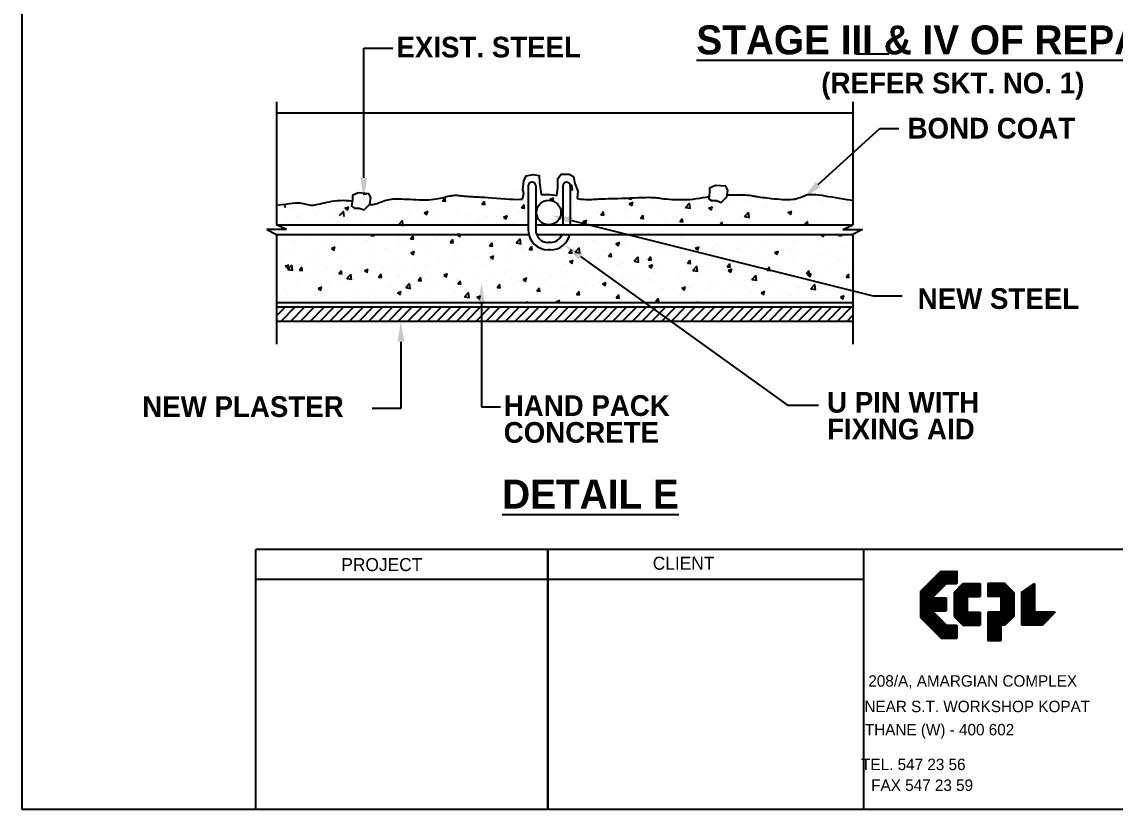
# Model space of a CAD drawing. Header units: millimetres. Extents: x -8855 to 105318, y -17958 to 67465.
# Drawn here: x 81882 to 95228, y 2239 to 11854 of the extents above; entities that cross this region are included whole.
import ezdxf

# ---------------------------------------------------------------- set-up
doc = ezdxf.new("R2010")
doc.units = ezdxf.units.MM
doc.header["$LTSCALE"] = 25
for name, color, linetype in [('4', 4, 'Continuous'), ('9', 3, 'Continuous'), ('COL', 3, 'Continuous'), ('REN', 3, 'Continuous'), ('TEXT', 2, 'Continuous')]:
    doc.layers.add(name, color=color, linetype=linetype)
doc.styles.add('ROMANS', font='stylu.ttf')
doc.styles.add('STYLE1', font='')
doc.styles.get('STYLE1').set_extended_font_data('DomBold BT')
pattern_1 = [(45, (0, 0), (-5.65685425, 5.65685425), [])]

# ---------------------------------------------------------------- blocks, each defined once
blk = doc.blocks.new('*X2')
at = {"color": 0}
for p, q in [((97343, 4906), (98027, 5590)), ((97343, 4924), (98009, 5590)), ((97343, 4942), (97991, 5590)), ((97343, 4959), (97974, 5590)), ((97343, 4977), (97956, 5590)), ((97343, 4995), (97938, 5590)), ((97343, 5012), (97921, 5590)), ((97343, 5030), (97903, 5590)), ((97343, 5048), (97885, 5590)), ((97343, 5065), (97868, 5590)), ((97343, 5083), (97850, 5590)), ((97343, 5101), (97832, 5590)), ((97343, 5118), (97815, 5590)), ((97343, 5136), (97797, 5590)), ((97343, 5154), (97779, 5590)), ((97343, 5171), (97762, 5590)), ((97343, 5189), (97744, 5590)), ((97343, 4889), (98043, 5589)), ((97343, 4871), (98043, 5571)), ((97343, 4853), (98043, 5553)), ((97847, 5340), (98043, 5536)), ((97865, 5340), (98043, 5518)), ((97883, 5340), (98043, 5500)), ((97900, 5340), (98043, 5483)), ((97918, 5340), (98043, 5465)), ((97936, 5340), (98043, 5447)), ((97953, 5340), (98043, 5430)), ((97971, 5340), (98043, 5412)), ((97989, 5340), (98043, 5394)), ((98007, 5340), (98043, 5377)), ((98024, 5340), (98043, 5359)), ((98042, 5340), (98043, 5341)), ((97343, 4694), (97714, 5065)), ((97343, 4712), (97696, 5065)), ((97343, 4730), (97678, 5065)), ((97343, 4747), (97661, 5065)), ((97343, 4765), (97643, 5065)), ((97343, 4783), (97625, 5065)), ((97343, 4800), (97608, 5065)), ((97343, 4818), (97590, 5065)), ((97343, 4836), (97572, 5065)), ((97350, 4683), (97732, 5065)), ((97359, 4674), (97749, 5065)), ((97367, 4666), (97767, 5065)), ((97376, 4657), (97785, 5065)), ((97385, 4648), (97802, 5065)), ((97394, 4639), (97820, 5065)), ((97588, 4815), (97838, 5065)), ((97605, 4815), (97843, 5053)), ((97623, 4815), (97843, 5035)), ((97641, 4815), (97843, 5017)), ((97658, 4815), (97843, 5000)), ((97676, 4815), (97843, 4982)), ((97694, 4815), (97843, 4964)), ((97711, 4815), (97843, 4947)), ((97729, 4815), (97843, 4929)), ((97747, 4815), (97843, 4911)), ((97764, 4815), (97843, 4894)), ((97782, 4815), (97843, 4876)), ((97800, 4815), (97843, 4858)), ((97403, 4630), (97579, 4807)), ((97412, 4621), (97588, 4798)), ((97420, 4613), (97597, 4789)), ((97429, 4604), (97606, 4781)), ((97438, 4595), (97615, 4772)), ((97447, 4586), (97624, 4763)), ((97456, 4577), (97633, 4754)), ((97465, 4568), (97641, 4745)), ((97473, 4560), (97650, 4736)), ((97482, 4551), (97659, 4728)), ((97491, 4542), (97668, 4719)), ((97500, 4533), (97677, 4710)), ((97509, 4524), (97686, 4701)), ((97518, 4515), (97694, 4692)), ((97526, 4507), (97703, 4683)), ((97535, 4498), (97712, 4674)), ((97544, 4489), (97721, 4666)), ((97553, 4480), (97730, 4657)), ((97562, 4471), (97739, 4648)), ((97571, 4462), (97747, 4639)), ((97817, 4815), (97843, 4841)), ((97835, 4815), (97843, 4823)), ((97579, 4454), (97756, 4630)), ((97588, 4445), (97765, 4621)), ((97597, 4436), (97774, 4613)), ((97606, 4427), (97783, 4604)), ((97615, 4418), (97792, 4595)), ((97624, 4409), (97800, 4586)), ((97633, 4400), (97809, 4577)), ((97641, 4392), (97818, 4568)), ((97650, 4383), (97827, 4560)), ((97659, 4374), (97836, 4551)), ((97668, 4365), (97845, 4542)), ((97677, 4356), (97861, 4540)), ((97686, 4347), (97878, 4540)), ((97694, 4339), (97896, 4540)), ((97703, 4330), (97914, 4540)), ((97712, 4321), (97931, 4540)), ((97721, 4312), (97949, 4540)), ((97730, 4303), (97967, 4540)), ((97739, 4294), (97984, 4540)), ((97752, 4290), (98002, 4540)), ((97770, 4290), (98020, 4540)), ((97787, 4290), (98037, 4540)), ((97805, 4290), (98043, 4528)), ((97823, 4290), (98043, 4510)), ((97840, 4290), (98043, 4493)), ((97858, 4290), (98043, 4475)), ((97876, 4290), (98043, 4457)), ((97893, 4290), (98043, 4440)), ((97911, 4290), (98043, 4422)), ((97929, 4290), (98043, 4404)), ((97946, 4290), (98043, 4387)), ((97964, 4290), (98043, 4369)), ((97982, 4290), (98043, 4351)), ((97999, 4290), (98043, 4334)), ((98017, 4290), (98043, 4316)), ((98035, 4290), (98043, 4298))]:
    blk.add_line(p, q, dxfattribs=at)

msp = doc.modelspace()

# ---------------------------------------------------------------- hatches: boundary and pattern name
at = {"layer": '4'}
h = msp.add_hatch(dxfattribs=at)
h.set_pattern_fill('ANSI31', color=256, scale=673.92, style=0)
h.set_pattern_definition([(45, (0, 0), (-59.566675, 59.566675), [])])
h.paths.add_polyline_path([(92025.76053, 8376.63456), (84991.94503, 8376.63456), (84991.94503, 8205.25096), (92025.76053, 8205.25096)])
at = {"layer": 'TEXT'}
h = msp.add_hatch(dxfattribs=at)
h.set_pattern_fill('ANSI31', scale=64, style=0)
h.set_pattern_definition(pattern_1)
h.paths.add_polyline_path([(93370.31601, 4494.50721), (93579.08213, 4494.50721), (93579.08213, 4652.90721), (93420.68213, 4652.90721), (93420.68213, 4842.98721), (93579.08213, 4842.98721), (93579.08213, 5001.38721), (93370.31601, 5001.38721), (93262.28213, 4893.35332), (93262.28213, 4602.5411)])
h = msp.add_hatch(dxfattribs=at)
h.set_pattern_fill('ANSI31', color=4, scale=64, style=0)
h.set_pattern_definition(pattern_1)
h.paths.add_polyline_path([(93674.12213, 4304.42721), (93832.52213, 4304.42721), (93832.52213, 4494.50721), (93882.88824, 4494.50721), (93990.92213, 4602.5411), (93990.92213, 4893.35332), (93882.88824, 5001.38721), (93674.12213, 5001.38721), (93674.12213, 4842.98721), (93832.52213, 4842.98721), (93832.52213, 4652.90721), (93674.12213, 4652.90721)])
h = msp.add_hatch(dxfattribs=at)
h.set_pattern_fill('ANSI31', scale=64, style=0)
h.set_pattern_definition(pattern_1)
h.paths.add_polyline_path([(94085.96213, 4494.50721), (94339.40213, 4494.50721), (94497.80213, 4652.90721), (94244.36213, 4652.90721), (94244.36213, 5001.38721), (94085.96213, 4893.35332)])

# ---------------------------------------------------------------- linework, layer by layer
at = {"layer": '4', "color": 5}
for p, q in [((86054.92665, 9953.44521), (86054.92665, 11535.01602)), ((86054.92665, 11535.01602), (86409.6567, 11535.01602)), ((91604.51111, 9870.83029), (92356.60247, 10555.33795)), ((92356.60247, 10555.33795), (92586.13369, 10555.33795)), ((88596.00639, 9433.41193), (92273.13659, 8512.60504)), ((88701.70737, 8990.70028), (91229.8127, 7178.57539)), ((87493.32744, 8414.22061), (87493.32744, 7157.73119)), ((92273.13659, 8512.60504), (92627.86663, 8512.60504)), ((86508.92635, 7952.53096), (86508.92635, 7136.88698)), ((86508.92635, 7136.88698), (86159.25905, 7136.88698)), ((87493.32744, 7157.73119), (87724.24475, 7157.73119)), ((91229.8127, 7178.57539), (91605.40926, 7178.57539))]:
    msp.add_line(p, q, dxfattribs=at)
at = {"layer": '4'}
for p, q in [((84991.94503, 10880.31025), (84991.94503, 9377.7207)), ((92025.76053, 10880.31025), (92025.76053, 9377.7207)), ((92025.76053, 10740.62497), (84991.94503, 10740.62497)), ((88570.74317, 9929.78229), (88570.74317, 9929.78229)), ((86048.65882, 9755.78088), (86088.94015, 9752.25672)), ((86048.66032, 9755.77923), (86055.50838, 9763.94042)), ((86085.07424, 9748.5651), (86082.69347, 9761.47169)), ((87682.97786, 9756.50549), (87682.97786, 9756.50549)), ((87938.21288, 9790.10781), (87938.21288, 9790.10781)), ((88167.94034, 9803.50662), (88167.94034, 9803.50662)), ((88576.47504, 9845.05402), (88598.74488, 9868.26398)), ((88576.47504, 9808.87213), (88606.19112, 9804.26344)), ((88602.20563, 9801.85841), (88594.76004, 9865.86046)), ((90481.10815, 9804.03694), (90481.10815, 9804.03694)), ((85095.37779, 9591.56898), (85090.85882, 9630.41389)), ((86024.22202, 9612.02082), (86024.22202, 9612.02082)), ((86417.24284, 9679.48357), (86417.24284, 9679.48357)), ((86497.85941, 9647.53719), (86497.85941, 9647.53719)), ((87015.41078, 9671.20104), (87055.69212, 9667.67688)), ((87015.41229, 9671.19939), (87047.90134, 9709.91834)), ((87051.82613, 9663.9845), (87044.03389, 9706.22762)), ((87389.27998, 9717.60274), (87390.89785, 9722.42445)), ((87391.52761, 9722.39475), (87393.17086, 9721.28636)), ((87498.78677, 9628.91112), (87539.0681, 9625.38696)), ((87498.78827, 9628.90947), (87531.27733, 9667.62842)), ((87514.26884, 9734.29452), (87514.26884, 9734.29452)), ((87535.20208, 9621.6942), (87527.40984, 9663.93732)), ((87876.13172, 9614.84394), (87876.13172, 9614.84394)), ((87982.16425, 9586.61955), (88014.65331, 9625.33851)), ((88018.57802, 9579.40391), (88010.78578, 9621.64702)), ((88222.14701, 9662.29505), (88222.14701, 9662.29505)), ((88328.15815, 9689.92285), (88375.34504, 9708.0362)), ((88328.15883, 9689.92471), (88354.75038, 9671.98849)), ((88360.04878, 9670.36049), (88371.45482, 9704.35367)), ((88610.48353, 9636.15237), (88610.48353, 9636.15237)), ((88747.54343, 9682.15641), (88747.54343, 9682.15641)), ((89036.09796, 9692.18557), (89036.09796, 9692.18557)), ((89265.48935, 9702.0109), (89269.38235, 9706.06824)), ((89265.48995, 9702.01242), (89325.42621, 9692.71687)), ((89296.66842, 9635.95013), (89343.85531, 9654.06348)), ((89296.6691, 9635.95198), (89330.1914, 9613.3409)), ((89321.44062, 9690.31138), (89319.3754, 9708.06394)), ((89326.30041, 9609.65577), (89339.96503, 9650.38019)), ((89590.7955, 9622.21719), (89590.7955, 9622.21719)), ((89695.0665, 9669.11144), (89695.0665, 9669.11144)), ((89940.82071, 9672.74522), (89940.82071, 9672.74522)), ((89984.72444, 9590.46433), (90037.21505, 9645.17083)), ((90040.6756, 9578.76436), (90033.23001, 9642.76641)), ((90286.836, 9720.19633), (90286.836, 9720.19633)), ((90326.46204, 9712.30555), (90326.46204, 9712.30555)), ((90557.92709, 9650.07662), (90557.92709, 9650.07662)), ((90686.21566, 9697.10537), (90686.21566, 9697.10537)), ((90726.6361, 9672.28758), (90726.6361, 9672.28758)), ((90981.87113, 9705.88991), (90981.87113, 9705.88991)), ((91045.96927, 9681.90519), (91045.96927, 9681.90519)), ((91131.50553, 9635.65753), (91131.50553, 9635.65753)), ((91315.0831, 9636.97505), (91315.0831, 9636.97505)), ((91405.72289, 9666.70501), (91405.72289, 9666.70501)), ((91524.52636, 9703.12028), (91524.52636, 9703.12028)), ((91655.48449, 9680.11846), (91655.48449, 9680.11846)), ((85158.67579, 9580.73807), (85158.67579, 9580.73807)), ((85238.18037, 9477.09532), (85238.18037, 9477.09532)), ((85300.77038, 9490.21383), (85300.77038, 9490.21383)), ((85461.41753, 9506.41464), (85461.41753, 9506.41464)), ((85518.42941, 9565.53789), (85518.42941, 9565.53789)), ((85631.2012, 9544.55807), (85631.2012, 9544.55807)), ((85758.66162, 9491.71919), (85811.15224, 9546.42569)), ((85814.61278, 9480.02196), (85807.16718, 9544.02402)), ((85811.44274, 9556.94267), (85811.44274, 9556.94267)), ((85824.89495, 9580.50811), (85872.08184, 9598.62146)), ((85824.89563, 9580.50997), (85858.41793, 9557.89889)), ((85854.52693, 9554.21648), (85868.19155, 9594.94089)), ((85878.18302, 9550.33771), (85878.18302, 9550.33771)), ((86157.45802, 9604.39377), (86157.45802, 9604.39377)), ((86237.93664, 9535.13753), (86237.93664, 9535.13753)), ((86597.69025, 9519.93735), (86597.69025, 9519.93735)), ((86793.40522, 9526.53538), (86840.5921, 9544.64873)), ((86793.4059, 9526.53724), (86826.9282, 9503.92616)), ((86823.03714, 9500.24299), (86836.70176, 9540.96741)), ((86957.44387, 9504.73717), (86957.44387, 9504.73717)), ((87185.70513, 9521.1725), (87185.70513, 9521.1725)), ((87317.19749, 9489.53699), (87317.19749, 9489.53699)), ((87505.69003, 9490.70354), (87505.69003, 9490.70354)), ((87526.10652, 9564.31591), (87526.10652, 9564.31591)), ((87568.48096, 9479.76816), (87568.48096, 9479.76816)), ((87760.92506, 9524.30587), (87760.92506, 9524.30587)), ((87761.91549, 9472.56266), (87809.10237, 9490.67601)), ((87791.54736, 9446.26951), (87805.21198, 9486.99392)), ((87961.50178, 9547.23091), (87961.50178, 9547.23091)), ((87982.16275, 9586.6212), (88022.44408, 9583.09704)), ((88465.53873, 9544.33129), (88485.89125, 9542.55067)), ((88465.54023, 9544.32964), (88485.89125, 9568.58303)), ((88904.37883, 9531.62267), (88904.37883, 9531.62267)), ((88909.02486, 9534.18594), (88909.02486, 9534.18594)), ((88948.91471, 9502.04137), (88989.19605, 9498.51721)), ((88948.91622, 9502.03972), (88981.40527, 9540.75867)), ((88985.32991, 9494.82331), (88977.53767, 9537.06642)), ((89250.39412, 9579.07377), (89250.39412, 9579.07377)), ((89282.75418, 9482.19692), (89282.75418, 9482.19692)), ((89302.04568, 9601.64869), (89302.04568, 9601.64869)), ((89432.2922, 9459.7498), (89464.78126, 9498.46875)), ((89468.70586, 9452.53301), (89460.91362, 9494.77613)), ((89708.36861, 9538.23012), (89708.36861, 9538.23012)), ((89877.07763, 9560.44109), (89877.07763, 9560.44109)), ((89984.72504, 9590.46584), (90044.6613, 9581.17029)), ((90132.31266, 9594.04342), (90132.31266, 9594.04342)), ((90265.17869, 9581.9774), (90312.36558, 9600.09075)), ((90265.17937, 9581.97925), (90298.70167, 9559.36818)), ((90278.64123, 9495.8525), (90278.64123, 9495.8525)), ((90294.81063, 9555.68229), (90308.47525, 9596.4067)), ((90345.46389, 9500.73203), (90345.46389, 9500.73203)), ((90619.04261, 9538.99591), (90619.04261, 9538.99591)), ((90703.95953, 9478.91775), (90756.45014, 9533.62425)), ((90703.96013, 9478.91927), (90763.89638, 9469.62372)), ((90738.48471, 9568.19478), (90738.48471, 9568.19478)), ((90759.91059, 9467.21734), (90752.465, 9531.21939)), ((90969.06782, 9589.52394), (90969.06782, 9589.52394)), ((91233.68896, 9528.00467), (91280.87585, 9546.11802)), ((91233.68964, 9528.00653), (91267.21194, 9505.39545)), ((91263.32085, 9501.70881), (91276.98547, 9542.43322)), ((85112.03289, 9321.64548), (84991.94503, 9377.7207)), ((85121.01614, 9463.27122), (85121.01614, 9463.27122)), ((85660.524, 9475.01365), (85660.524, 9475.01365)), ((86020.27761, 9459.81347), (86020.27761, 9459.81347)), ((86149.26325, 9380.04995), (86149.26325, 9380.04995)), ((86380.03123, 9444.61329), (86380.03123, 9444.61329)), ((86477.89671, 9380.17262), (86530.38733, 9434.87912)), ((86489.66464, 9423.19336), (86489.66464, 9423.19336)), ((86493.71667, 9377.7207), (86537.83357, 9370.87858)), ((86532.77217, 9377.7207), (86526.40217, 9432.47699)), ((86656.13156, 9378.85705), (86656.13156, 9378.85705)), ((86739.78484, 9429.41311), (86739.78484, 9429.41311)), ((86839.68985, 9473.72139), (86839.68985, 9473.72139)), ((86911.36659, 9412.45938), (86911.36659, 9412.45938)), ((87099.53846, 9414.21293), (87099.53846, 9414.21293)), ((87175.46013, 9412.30542), (87175.46013, 9412.30542)), ((87336.98102, 9468.49258), (87336.98102, 9468.49258)), ((87459.29208, 9399.01276), (87459.29208, 9399.01276)), ((87676.9511, 9474.33681), (87676.9511, 9474.33681)), ((87761.91617, 9472.56451), (87795.43847, 9449.95343)), ((87819.04569, 9383.81258), (87819.04569, 9383.81258)), ((87867.93696, 9390.50012), (87867.93696, 9390.50012)), ((88036.70472, 9459.13664), (88036.70472, 9459.13664)), ((88213.95224, 9437.95122), (88213.95224, 9437.95122)), ((88396.45833, 9443.93646), (88396.45833, 9443.93646)), ((88730.42575, 9418.58993), (88777.61264, 9436.70328)), ((88730.42644, 9418.59178), (88763.94874, 9395.98071)), ((88756.21195, 9428.73628), (88756.21195, 9428.73628)), ((88760.05758, 9392.29602), (88773.7222, 9433.02044)), ((88858.81014, 9426.38363), (88858.81014, 9426.38363)), ((89027.51916, 9448.59459), (89027.51916, 9448.59459)), ((89115.96557, 9413.5361), (89115.96557, 9413.5361)), ((89432.2907, 9459.75145), (89472.57203, 9456.22729)), ((89475.71918, 9398.33592), (89475.71918, 9398.33592)), ((89582.60073, 9397.87336), (89582.60073, 9397.87336)), ((89733.07179, 9377.7207), (89746.12291, 9382.73055)), ((89741.78741, 9377.7207), (89742.23242, 9379.04695)), ((89835.4728, 9383.13574), (89835.4728, 9383.13574)), ((89915.66668, 9417.46153), (89955.94801, 9413.93737)), ((89915.66818, 9417.45988), (89948.15724, 9456.17883)), ((89932.62594, 9448.40139), (89932.62594, 9448.40139)), ((89952.0818, 9410.24271), (89944.28956, 9452.48583)), ((89952.44306, 9433.26928), (89952.44306, 9433.26928)), ((90401.18449, 9377.7207), (90431.53322, 9413.88891)), ((90433.65587, 9377.7207), (90427.66551, 9410.19553)), ((91306.88833, 9412.63122), (91306.88833, 9412.63122)), ((91433.12493, 9377.7207), (91475.68523, 9422.07768)), ((91476.58038, 9377.7207), (91471.69998, 9419.67237)), ((91647.28972, 9455.77464), (91647.28972, 9455.77464)), ((91905.67267, 9321.64548), (92025.76053, 9377.7207)), ((85112.03289, 9321.64548), (84872.47001, 9321.64548)), ((84872.47001, 9321.64548), (84991.94503, 9261.07921)), ((84991.94503, 9261.07921), (84991.94503, 7923.63846)), ((85024.59827, 9238.17857), (85024.59827, 9238.17857)), ((85112.82137, 9238.9274), (85112.82137, 9238.9274)), ((85384.35189, 9222.97839), (85384.35189, 9222.97839)), ((85637.86407, 9244.79959), (85637.86407, 9244.79959)), ((85996.39766, 9209.91717), (85996.39766, 9209.91717)), ((86142.16612, 9248.86356), (86182.44745, 9245.3394)), ((86142.16762, 9248.86191), (86152.41916, 9261.07921)), ((86178.58114, 9241.6477), (86174.99677, 9261.07921)), ((86625.5436, 9206.57199), (86658.03266, 9245.29094)), ((86661.95709, 9199.35741), (86654.16485, 9241.60052)), ((86831.49508, 9249.37757), (86831.49508, 9249.37757)), ((87195.67282, 9255.20246), (87210.98227, 9261.07921)), ((87195.6735, 9255.20432), (87229.1958, 9232.59324)), ((87197.1324, 9268.62756), (87257.06866, 9259.33201)), ((87225.30453, 9228.90975), (87236.09863, 9261.07921)), ((87245.80297, 9261.07921), (87257.06866, 9259.33201)), ((87253.08275, 9256.92791), (87252.59982, 9261.07921)), ((87328.40221, 9224.9016), (87328.40221, 9224.9016)), ((87583.63724, 9258.50393), (87583.63724, 9258.50393)), ((87916.36689, 9157.07947), (87968.8575, 9211.78597)), ((87972.31774, 9145.38089), (87964.87215, 9209.38295)), ((88773.38059, 9230.88103), (88773.38059, 9230.88103)), ((89105.46636, 9216.39498), (89105.46636, 9216.39498)), ((89105.46636, 9216.39498), (89105.46636, 9216.39498)), ((89531.08079, 9272.42818), (89531.08079, 9272.42818)), ((89699.78981, 9294.63915), (89699.78981, 9294.63915)), ((89924.43117, 9224.05757), (89924.43117, 9224.05757)), ((89955.02483, 9328.24148), (89955.02483, 9328.24148)), ((91052.90992, 9230.31923), (91052.90992, 9230.31923)), ((91056.82824, 9247.01096), (91056.82824, 9247.01096)), ((91103.68118, 9233.55387), (91103.68118, 9233.55387)), ((91221.61893, 9252.5302), (91221.61893, 9252.5302)), ((91416.58185, 9231.81078), (91416.58185, 9231.81078)), ((91635.95656, 9256.67175), (91647.4384, 9261.07921)), ((91635.95724, 9256.6736), (91669.47954, 9234.06253)), ((91639.09495, 9231.43081), (91639.09495, 9231.43081)), ((91665.58823, 9230.37557), (91675.8905, 9261.07921)), ((91776.33547, 9216.61061), (91776.33547, 9216.61061)), ((91849.17061, 9248.30185), (91889.45194, 9244.77769)), ((91849.17211, 9248.3002), (91859.89497, 9261.07921)), ((91885.58559, 9241.08152), (91881.89678, 9261.07921)), ((91905.67267, 9321.64548), (92145.23555, 9321.64548)), ((92145.23555, 9321.64548), (92025.76053, 9261.07921)), ((92025.76053, 9261.07921), (92025.76053, 7923.63846)), ((85212.24964, 9188.76639), (85212.24964, 9188.76639)), ((85603.37684, 9142.45442), (85603.37684, 9142.45442)), ((85660.91988, 9091.81499), (85708.10677, 9109.92834)), ((85660.92056, 9091.81685), (85694.44286, 9069.20577)), ((85690.55148, 9065.52349), (85704.2161, 9106.2479)), ((85744.1055, 9207.77821), (85744.1055, 9207.77821)), ((85795.0532, 9108.25502), (85795.0532, 9108.25502)), ((86103.85912, 9192.57803), (86103.85912, 9192.57803)), ((86141.06848, 9155.70612), (86141.06848, 9155.70612)), ((86310.13472, 9090.84415), (86310.13472, 9090.84415)), ((86463.61274, 9177.37785), (86463.61274, 9177.37785)), ((86478.84374, 9113.05511), (86478.84374, 9113.05511)), ((86481.46987, 9198.84954), (86481.46987, 9198.84954)), ((86550.89992, 9129.40945), (86550.89992, 9129.40945)), ((86625.5421, 9206.57364), (86665.82343, 9203.04948)), ((86734.07876, 9146.65744), (86734.07876, 9146.65744)), ((86823.36635, 9162.17767), (86823.36635, 9162.17767)), ((86943.92074, 9196.8722), (86943.92074, 9196.8722)), ((87108.91808, 9164.28372), (87149.19941, 9160.75956)), ((87108.91959, 9164.28207), (87141.40864, 9203.00102)), ((87145.33304, 9157.06711), (87137.54079, 9199.31022)), ((87159.69319, 9202.69064), (87159.69319, 9202.69064)), ((87183.11997, 9146.97749), (87183.11997, 9146.97749)), ((87509.71698, 9115.62826), (87509.71698, 9115.62826)), ((87542.87358, 9131.77731), (87542.87358, 9131.77731)), ((87592.29407, 9121.9938), (87632.5754, 9118.46964)), ((87592.29557, 9121.99215), (87624.78463, 9160.7111)), ((87628.70898, 9114.77681), (87620.91674, 9157.01992)), ((87859.74219, 9166.15629), (87859.74219, 9166.15629)), ((87902.6272, 9116.57713), (87902.6272, 9116.57713)), ((87916.36749, 9157.08098), (87976.30374, 9147.78544)), ((87916.36749, 9157.08098), (87976.30374, 9147.78544)), ((87987.33895, 9095.95553), (87987.33895, 9095.95553)), ((88075.67005, 9079.70388), (88115.95138, 9076.17972)), ((88075.67155, 9079.70223), (88108.16061, 9118.42118)), ((88112.08493, 9072.48651), (88104.29268, 9114.72963)), ((88559.04753, 9037.41231), (88591.53659, 9076.13126)), ((88622.13443, 9086.17677), (88622.13443, 9086.17677)), ((88635.60197, 9045.53289), (88688.09259, 9100.23939)), ((88681.52232, 9160.58169), (88681.52232, 9160.58169)), ((88681.52232, 9160.58169), (88681.52232, 9160.58169)), ((88691.55273, 9033.83387), (88684.10713, 9097.83592)), ((88850.23133, 9182.79265), (88850.23133, 9182.79265)), ((88850.23133, 9182.79265), (88850.23133, 9182.79265)), ((88887.98929, 9082.93502), (88887.98929, 9082.93502)), ((89132.69336, 9147.25701), (89179.88024, 9165.37036)), ((89132.69404, 9147.25886), (89166.21634, 9124.64778)), ((89162.32496, 9120.96279), (89175.98958, 9161.6872)), ((89234.00458, 9130.38612), (89234.00458, 9130.38612)), ((89574.40596, 9173.52954), (89574.40596, 9173.52954)), ((90101.20362, 9093.28428), (90148.39051, 9111.39763)), ((90101.20431, 9093.28613), (90134.72661, 9070.67506)), ((90130.83518, 9066.9893), (90144.4998, 9107.71372)), ((90203.35144, 9118.47274), (90203.35144, 9118.47274)), ((90317.63953, 9098.62837), (90317.63953, 9098.62837)), ((90372.06046, 9140.6837), (90372.06046, 9140.6837)), ((90602.65307, 9090.30826), (90602.65307, 9090.30826)), ((90627.29549, 9174.28603), (90627.29549, 9174.28603)), ((90710.66035, 9166.09112), (90710.66035, 9166.09112)), ((90952.67828, 9140.83629), (90952.67828, 9140.83629)), ((91265.16261, 9085.5834), (91265.16261, 9085.5834)), ((91298.69356, 9188.2874), (91298.69356, 9188.2874)), ((91658.18343, 9153.04615), (91658.18343, 9153.04615)), ((91725.18057, 9076.36379), (91725.18057, 9076.36379)), ((91893.88958, 9098.57475), (91893.88958, 9098.57475)), ((85104.6266, 9014.58357), (85104.6266, 9014.58357)), ((85210.35602, 9074.99167), (85210.35602, 9074.99167)), ((85445.02799, 9057.72698), (85445.02799, 9057.72698)), ((85460.57625, 8978.99765), (85460.57625, 8978.99765)), ((85629.28526, 9001.20861), (85629.28526, 9001.20861)), ((85764.85827, 8994.48395), (85764.85827, 8994.48395)), ((85884.52029, 9034.81094), (85884.52029, 9034.81094)), ((86157.8791, 9061.9467), (86157.8791, 9061.9467)), ((86473.2751, 8974.50571), (86473.2751, 8974.50571)), ((86629.43015, 9037.84227), (86676.61704, 9055.95562)), ((86629.43083, 9037.84412), (86662.95313, 9015.23304)), ((86659.06169, 9011.55), (86672.72631, 9052.27442)), ((86823.30031, 9025.03374), (86823.30031, 9025.03374)), ((87151.11439, 8959.09966), (87151.11439, 8959.09966)), ((87169.31559, 9072.48485), (87169.31559, 9072.48485)), ((87201.2973, 8961.03003), (87201.2973, 8961.03003)), ((87406.34941, 8992.70199), (87406.34941, 8992.70199)), ((87594.31812, 9028.49278), (87594.31812, 9028.49278)), ((87597.94042, 8983.86954), (87645.12731, 9001.98289)), ((87597.9411, 8983.87139), (87631.4634, 8961.26032)), ((87627.57191, 8957.57652), (87641.23653, 8998.30093)), ((87831.96384, 9048.73519), (87831.96384, 9048.73519)), ((88000.67286, 9070.94616), (88000.67286, 9070.94616)), ((88197.5627, 8989.26357), (88197.5627, 8989.26357)), ((88537.96409, 9032.40699), (88537.96409, 9032.40699)), ((88559.04603, 9037.41396), (88599.32736, 9033.8898)), ((88566.45069, 8929.89681), (88613.63758, 8948.01016)), ((88595.46087, 9030.19621), (88587.66863, 9072.43933)), ((88596.08213, 8903.60303), (88609.74675, 8944.32745)), ((88635.60257, 9045.53441), (88695.53883, 9036.23886)), ((88928.17854, 8950.59304), (88928.17854, 8950.59304)), ((88981.88805, 9070.9766), (88981.88805, 9070.9766)), ((89042.42201, 8995.12404), (89082.70334, 8991.59988)), ((89042.42352, 8995.12239), (89074.91257, 9033.84134)), ((89078.83682, 8987.90591), (89071.04457, 9030.14903)), ((89341.64166, 9055.77642), (89341.64166, 9055.77642)), ((89353.79297, 9006.62624), (89353.79297, 9006.62624)), ((89354.83706, 8933.98632), (89407.32768, 8988.69282)), ((89410.78771, 8922.28684), (89403.34212, 8986.2889)), ((89522.50199, 9028.83721), (89522.50199, 9028.83721)), ((89525.79799, 8952.83413), (89566.07933, 8949.30997)), ((89525.7995, 8952.83248), (89558.28855, 8991.55143)), ((89531.59788, 8963.70287), (89531.59788, 8963.70287)), ((89562.21276, 8945.61562), (89554.42052, 8987.85873)), ((89566.2112, 8949.18571), (89566.2112, 8949.18571)), ((89701.39528, 9040.57624), (89701.39528, 9040.57624)), ((89777.73701, 9062.43954), (89777.73701, 9062.43954)), ((89916.2364, 8999.71374), (89916.2364, 8999.71374)), ((89924.61871, 9031.16562), (89924.61871, 9031.16562)), ((90009.17548, 8910.54256), (90041.66454, 8949.26151)), ((90045.58871, 8903.32532), (90037.79647, 8945.56843)), ((90061.1489, 9025.37606), (90061.1489, 9025.37606)), ((90262.25169, 9047.16485), (90262.25169, 9047.16485)), ((90420.90251, 9010.17588), (90420.90251, 9010.17588)), ((90479.12096, 8950.6579), (90479.12096, 8950.6579)), ((90780.65613, 8994.9757), (90780.65613, 8994.9757)), ((90872.14179, 9018.12065), (90872.14179, 9018.12065)), ((90875.62209, 8964.51729), (90875.62209, 8964.51729)), ((91044.33111, 8986.72826), (91044.33111, 8986.72826)), ((91069.71389, 9039.31155), (91116.90078, 9057.4249)), ((91069.71458, 9039.31341), (91103.23688, 9016.70233)), ((91099.3454, 9013.01582), (91113.01002, 9053.74023)), ((91140.40975, 8979.77552), (91140.40975, 8979.77552)), ((91290.49879, 8963.94357), (91290.49879, 8963.94357)), ((91299.56614, 9020.33058), (91299.56614, 9020.33058)), ((91500.16336, 8964.57534), (91500.16336, 8964.57534)), ((91630.90018, 9007.08699), (91630.90018, 9007.08699)), ((91859.91698, 8949.37516), (91859.91698, 8949.37516)), ((91980.92539, 9057.61502), (91980.92539, 9057.61502)), ((85034.96182, 8922.96445), (85034.96182, 8922.96445)), ((85094.67721, 8874.4548), (85141.8641, 8892.56815)), ((85094.67789, 8874.45665), (85128.20019, 8851.84557)), ((85124.30864, 8848.16373), (85137.97326, 8888.88815)), ((85128.77424, 8835.24118), (85181.26486, 8889.94768)), ((85128.77485, 8835.2427), (85188.7111, 8825.94715)), ((85184.72489, 8823.54445), (85177.27929, 8887.5465)), ((85253.11626, 8878.6084), (85253.11626, 8878.6084)), ((85268.92145, 8826.52607), (85309.20278, 8823.00191)), ((85268.92296, 8826.52442), (85301.41201, 8865.24337)), ((85305.33616, 8819.31091), (85297.54391, 8861.55402)), ((85371.83745, 8927.0212), (85371.83745, 8927.0212)), ((85436.83322, 8833.38316), (85436.83322, 8833.38316)), ((85612.86988, 8863.40822), (85612.86988, 8863.40822)), ((85752.29894, 8784.2345), (85784.788, 8822.95345)), ((85788.7121, 8777.02061), (85780.91986, 8819.26372)), ((85786.85843, 8883.91119), (85786.85843, 8883.91119)), ((85972.62349, 8848.20804), (85972.62349, 8848.20804)), ((86063.18748, 8820.48207), (86110.37437, 8838.59542)), ((86063.18816, 8820.48392), (86096.71046, 8797.87285)), ((86092.81886, 8794.19025), (86106.48348, 8834.91466)), ((86132.8469, 8825.0422), (86132.8469, 8825.0422)), ((86132.87371, 8931.3623), (86132.87371, 8931.3623)), ((86301.55591, 8847.25317), (86301.55591, 8847.25317)), ((86332.37711, 8833.00786), (86332.37711, 8833.00786)), ((86415.25565, 8826.10453), (86415.25565, 8826.10453)), ((86556.79094, 8880.8555), (86556.79094, 8880.8555)), ((86692.13073, 8817.80768), (86692.13073, 8817.80768)), ((86808.27648, 8893.56728), (86808.27648, 8893.56728)), ((86982.40537, 8936.8887), (86982.40537, 8936.8887)), ((87161.12082, 8848.14102), (87161.12082, 8848.14102)), ((87501.52221, 8891.28443), (87501.52221, 8891.28443)), ((87851.54742, 8941.81247), (87851.54742, 8941.81247)), ((88078.62007, 8838.74655), (88078.62007, 8838.74655)), ((88504.2345, 8894.77975), (88504.2345, 8894.77975)), ((88566.45137, 8929.89867), (88599.97367, 8907.28759)), ((88672.94351, 8916.99071), (88672.94351, 8916.99071)), ((88745.55624, 8828.77737), (88745.55624, 8828.77737)), ((88879.79452, 8858.59119), (88879.79452, 8858.59119)), ((89138.57706, 8896.24012), (89138.57706, 8896.24012)), ((89225.80981, 8906.0423), (89225.80981, 8906.0423)), ((89354.83766, 8933.98784), (89414.77392, 8924.69229)), ((89534.96096, 8875.92408), (89582.14785, 8894.03743)), ((89534.96164, 8875.92594), (89568.48394, 8853.31486)), ((89564.59235, 8849.62955), (89578.25697, 8890.35396)), ((89693.07932, 8815.7324), (89693.07932, 8815.7324)), ((90009.17398, 8910.54421), (90049.45531, 8907.02005)), ((90026.06362, 8852.6708), (90026.06362, 8852.6708)), ((90074.07215, 8822.43974), (90126.56276, 8877.14625)), ((90074.07275, 8822.44126), (90134.00901, 8813.14571)), ((90086.10014, 8883.19515), (90086.10014, 8883.19515)), ((90130.0227, 8810.73982), (90122.57711, 8874.74187)), ((90194.77264, 8874.88176), (90194.77264, 8874.88176)), ((90254.05692, 8822.82102), (90254.05692, 8822.82102)), ((90450.00766, 8908.48409), (90450.00766, 8908.48409)), ((90492.54996, 8868.25429), (90532.83129, 8864.73013)), ((90492.55146, 8868.25264), (90525.04052, 8906.97159)), ((90503.47123, 8821.95136), (90550.65811, 8840.06471)), ((90503.47191, 8821.95321), (90536.99421, 8799.34214)), ((90528.96465, 8861.03502), (90521.17241, 8903.27813)), ((90533.10257, 8795.65606), (90546.76719, 8836.38048)), ((90594.4583, 8865.96443), (90594.4583, 8865.96443)), ((90944.48351, 8916.49247), (90944.48351, 8916.49247)), ((90975.92594, 8825.96437), (91016.20727, 8822.44021)), ((90975.92744, 8825.96272), (91008.4165, 8864.68167)), ((91012.3406, 8818.74472), (91004.54836, 8860.98784)), ((91459.30343, 8783.6728), (91491.79248, 8822.39175)), ((91495.71654, 8776.45442), (91487.9243, 8818.69754)), ((91522.53917, 8849.74124), (91522.53917, 8849.74124)), ((91547.89274, 8810.56185), (91547.89274, 8810.56185)), ((91716.60176, 8832.77281), (91716.60176, 8832.77281)), ((91915.55999, 8917.20399), (91915.55999, 8917.20399)), ((91971.83679, 8866.37514), (91971.83679, 8866.37514)), ((91972.73062, 8833.27119), (91972.73062, 8833.27119)), ((85035.45723, 8803.28434), (85035.45723, 8803.28434)), ((85096.43183, 8790.23975), (85096.43183, 8790.23975)), ((85283.28842, 8713.19571), (85283.28842, 8713.19571)), ((85395.21085, 8788.08416), (85395.21085, 8788.08416)), ((85451.99744, 8735.40667), (85451.99744, 8735.40667)), ((85629.21401, 8691.17903), (85629.21401, 8691.17903)), ((85707.23247, 8769.009), (85707.23247, 8769.009)), ((85752.29743, 8784.23615), (85792.57877, 8780.71199)), ((85754.96447, 8772.88398), (85754.96447, 8772.88398)), ((85848.00933, 8723.69461), (85900.49995, 8778.40111)), ((85848.00993, 8723.69612), (85907.94619, 8714.40058)), ((85903.95987, 8711.99742), (85896.51428, 8775.99948)), ((86022.23483, 8758.64178), (86022.23483, 8758.64178)), ((86114.71808, 8757.6838), (86114.71808, 8757.6838)), ((86124.67894, 8707.01847), (86124.67894, 8707.01847)), ((86235.67342, 8741.94623), (86275.95475, 8738.42207)), ((86235.67492, 8741.94458), (86268.16398, 8780.66353)), ((86272.08805, 8734.73031), (86264.29581, 8776.97343)), ((86465.08033, 8750.16188), (86465.08033, 8750.16188)), ((86474.4717, 8742.48362), (86474.4717, 8742.48362)), ((86719.0494, 8699.65631), (86759.33073, 8696.13215)), ((86719.0509, 8699.65467), (86751.53996, 8738.37362)), ((86755.46399, 8692.44001), (86747.67175, 8734.68313)), ((86815.10554, 8800.68991), (86815.10554, 8800.68991)), ((86834.22532, 8727.28345), (86834.22532, 8727.28345)), ((86973.82657, 8693.29772), (86973.82657, 8693.29772)), ((87031.69775, 8766.50934), (87078.88464, 8784.62269)), ((87031.69843, 8766.5112), (87065.22073, 8743.90012)), ((87051.88434, 8802.6075), (87051.88434, 8802.6075)), ((87061.32908, 8740.21677), (87074.9937, 8780.94118)), ((87193.97893, 8712.08327), (87193.97893, 8712.08327)), ((87202.42689, 8657.36475), (87234.91594, 8696.0837)), ((87229.06159, 8726.90005), (87229.06159, 8726.90005)), ((87238.83994, 8650.14971), (87231.0477, 8692.39283)), ((87411.63796, 8787.40732), (87411.63796, 8787.40732)), ((87553.73255, 8696.88309), (87553.73255, 8696.88309)), ((87654.67602, 8782.93325), (87654.67602, 8782.93325)), ((87771.39157, 8772.20715), (87771.39157, 8772.20715)), ((87823.38504, 8805.14422), (87823.38504, 8805.14422)), ((87843.35265, 8717.46864), (87843.35265, 8717.46864)), ((87913.48616, 8681.68291), (87913.48616, 8681.68291)), ((87959.51459, 8693.85187), (87959.51459, 8693.85187)), ((88000.20802, 8712.53662), (88047.39491, 8730.64997)), ((88000.2087, 8712.53847), (88033.731, 8689.92739)), ((88029.8393, 8686.24328), (88043.50392, 8726.9677)), ((88131.14519, 8757.00697), (88131.14519, 8757.00697)), ((88189.36793, 8764.91975), (88189.36793, 8764.91975)), ((88352.53541, 8761.31462), (88352.53541, 8761.31462)), ((88490.89881, 8741.80679), (88490.89881, 8741.80679)), ((88529.76932, 8808.06316), (88529.76932, 8808.06316)), ((88750.89072, 8684.7911), (88750.89072, 8684.7911)), ((88850.65242, 8726.60661), (88850.65242, 8726.60661)), ((88907.03767, 8680.8069), (88907.03767, 8680.8069)), ((88968.71829, 8658.56389), (89015.90518, 8676.67724)), ((89176.50515, 8740.8243), (89176.50515, 8740.8243)), ((89210.40604, 8711.40643), (89210.40604, 8711.40643)), ((89217.61504, 8681.69847), (89217.61504, 8681.69847)), ((89300.05849, 8748.26965), (89300.05849, 8748.26965)), ((89345.21416, 8763.03527), (89345.21416, 8763.03527)), ((89558.01643, 8724.84188), (89558.01643, 8724.84188)), ((89570.15965, 8696.20625), (89570.15965, 8696.20625)), ((89600.44919, 8796.63759), (89600.44919, 8796.63759)), ((89908.04163, 8775.36991), (89908.04163, 8775.36991)), ((89929.91327, 8681.00607), (89929.91327, 8681.00607)), ((90698.33427, 8698.71535), (90698.33427, 8698.71535)), ((90736.49752, 8714.81574), (90736.49752, 8714.81574)), ((90793.30724, 8710.89317), (90845.79785, 8765.59967)), ((90793.30784, 8710.89469), (90853.24409, 8701.59914)), ((90849.25769, 8699.1928), (90841.81209, 8763.19485)), ((90867.04329, 8720.92631), (90867.04329, 8720.92631)), ((90936.28874, 8692.14864), (90936.28874, 8692.14864)), ((91122.27831, 8754.52864), (91122.27831, 8754.52864)), ((91129.51834, 8782.27849), (91129.51834, 8782.27849)), ((91282.30403, 8739.59975), (91282.30403, 8739.59975)), ((91459.30192, 8783.67445), (91499.58326, 8780.15029)), ((91471.98149, 8767.97863), (91519.16838, 8786.09198)), ((91471.98218, 8767.98048), (91505.50448, 8745.36941)), ((91501.61279, 8741.68258), (91515.27741, 8782.40699)), ((91622.70541, 8782.74316), (91622.70541, 8782.74316)), ((91942.67791, 8741.38453), (91982.95924, 8737.86037)), ((91942.67941, 8741.38288), (91975.16847, 8780.10183)), ((91979.09249, 8734.16412), (91971.30025, 8776.40724)), ((85088.23706, 8565.89592), (85088.23706, 8565.89592)), ((85236.19318, 8623.71628), (85236.19318, 8623.71628)), ((85428.63845, 8609.03933), (85428.63845, 8609.03933)), ((85496.94481, 8603.12187), (85544.1317, 8621.23522)), ((85496.94549, 8603.12373), (85530.46779, 8580.51265)), ((85526.57603, 8576.8305), (85540.24065, 8617.55491)), ((85778.66366, 8659.56736), (85778.66366, 8659.56736)), ((85955.55908, 8559.24026), (85955.55908, 8559.24026)), ((86124.26809, 8581.45123), (86124.26809, 8581.45123)), ((86379.50312, 8615.05356), (86379.50312, 8615.05356)), ((86465.45508, 8549.14915), (86512.64197, 8567.2625)), ((86465.45576, 8549.151), (86498.97806, 8526.53992)), ((86495.08624, 8522.85701), (86508.75087, 8563.58143)), ((86567.24442, 8612.14803), (86619.73503, 8666.85453)), ((86567.24502, 8612.14955), (86627.18128, 8602.854)), ((86623.19486, 8600.4504), (86615.74927, 8664.45245)), ((86805.11755, 8671.08676), (86805.11755, 8671.08676)), ((86806.91077, 8576.34609), (86806.91077, 8576.34609)), ((87152.92605, 8623.7972), (87152.92605, 8623.7972)), ((87173.47295, 8558.92637), (87173.47295, 8558.92637)), ((87202.42538, 8657.3664), (87242.70671, 8653.84224)), ((87286.47951, 8500.60146), (87338.97012, 8555.30796)), ((87342.42985, 8488.90338), (87334.98426, 8552.90543)), ((87493.32744, 8666.94061), (87493.32744, 8666.94061)), ((87566.49377, 8626.38912), (87566.49377, 8626.38912)), ((87685.80136, 8615.07648), (87726.0827, 8611.55232)), ((87685.80287, 8615.07483), (87718.29192, 8653.79378)), ((87722.21588, 8607.85942), (87714.42364, 8650.10253)), ((87901.33224, 8572.9446), (87901.33224, 8572.9446)), ((88120.99602, 8545.8814), (88120.99602, 8545.8814)), ((88169.17735, 8572.78656), (88209.45868, 8569.2624)), ((88169.17885, 8572.78491), (88201.66791, 8611.50386)), ((88205.59183, 8565.56912), (88197.79959, 8607.81223)), ((88273.23978, 8666.48273), (88273.23978, 8666.48273)), ((88326.94667, 8628.97781), (88326.94667, 8628.97781)), ((88495.65569, 8651.18877), (88495.65569, 8651.18877)), ((88514.01685, 8613.34415), (88514.01685, 8613.34415)), ((88521.57455, 8583.71933), (88521.57455, 8583.71933)), ((88632.9934, 8651.28255), (88632.9934, 8651.28255)), ((88652.55483, 8530.49499), (88685.04389, 8569.21394)), ((88688.96777, 8523.27882), (88681.17553, 8565.52193)), ((88871.59975, 8634.24736), (88871.59975, 8634.24736)), ((88968.71897, 8658.56574), (89002.24127, 8635.95467)), ((88992.74701, 8636.08237), (88992.74701, 8636.08237)), ((88998.34951, 8632.2698), (89012.01414, 8672.99421)), ((89352.50063, 8620.88219), (89352.50063, 8620.88219)), ((89712.25425, 8605.68201), (89712.25425, 8605.68201)), ((89848.7758, 8586.86886), (89848.7758, 8586.86886)), ((89899.84686, 8551.02609), (89899.84686, 8551.02609)), ((89937.22856, 8604.59116), (89984.41545, 8622.70451)), ((89937.22924, 8604.59302), (89970.75154, 8581.98194)), ((89950.45587, 8579.89024), (89950.45587, 8579.89024)), ((89966.85973, 8578.29631), (89980.52435, 8619.02073)), ((90017.48481, 8609.07982), (90017.48481, 8609.07982)), ((90072.00786, 8590.48183), (90072.00786, 8590.48183)), ((90245.86215, 8598.4772), (90245.86215, 8598.4772)), ((90272.71984, 8642.68215), (90272.71984, 8642.68215)), ((90289.66689, 8665.80589), (90289.66689, 8665.80589)), ((90343.4767, 8647.35299), (90343.4767, 8647.35299)), ((90431.76148, 8575.28165), (90431.76148, 8575.28165)), ((90586.26353, 8641.62061), (90586.26353, 8641.62061)), ((90649.4205, 8650.60571), (90649.4205, 8650.60571)), ((90791.51509, 8560.08147), (90791.51509, 8560.08147)), ((90905.73883, 8550.61843), (90952.92572, 8568.73178)), ((90905.73951, 8550.62029), (90939.26181, 8528.00921)), ((90935.36995, 8524.32283), (90949.03457, 8565.04724)), ((91009.17412, 8635.40553), (91009.17412, 8635.40553)), ((91151.26871, 8544.8813), (91151.26871, 8544.8813)), ((91368.92774, 8620.20535), (91368.92774, 8620.20535)), ((91370.60492, 8544.75991), (91370.60492, 8544.75991)), ((91512.54232, 8599.3466), (91565.03294, 8654.0531)), ((91512.54292, 8599.34811), (91572.47918, 8590.05257)), ((91539.31394, 8566.97087), (91539.31394, 8566.97087)), ((91568.49267, 8587.64577), (91561.04708, 8651.64783)), ((91614.51064, 8558.39933), (91614.51064, 8558.39933)), ((91728.68135, 8605.00517), (91728.68135, 8605.00517)), ((91794.54896, 8600.5732), (91794.54896, 8600.5732)), ((91964.53585, 8608.92736), (91964.53585, 8608.92736)), ((84991.94503, 8431.03047), (92025.76053, 8431.03047)), ((85106.0006, 8447.39377), (85106.0006, 8447.39377)), ((85119.03874, 8536.0489), (85119.03874, 8536.0489)), ((85274.70962, 8469.60473), (85274.70962, 8469.60473)), ((85478.79236, 8520.84872), (85478.79236, 8520.84872)), ((85529.94465, 8503.20706), (85529.94465, 8503.20706)), ((85770.46889, 8435.22354), (85770.46889, 8435.22354)), ((85838.54597, 8505.64854), (85838.54597, 8505.64854)), ((86116.48417, 8482.67464), (86116.48417, 8482.67464)), ((86198.29959, 8490.44836), (86198.29959, 8490.44836)), ((86456.88556, 8525.81806), (86456.88556, 8525.81806)), ((86558.05321, 8475.24818), (86558.05321, 8475.24818)), ((86780.45212, 8491.46362), (86780.45212, 8491.46362)), ((86917.80682, 8460.048), (86917.80682, 8460.048)), ((87051.77377, 8461.09811), (87051.77377, 8461.09811)), ((87277.56044, 8444.84782), (87277.56044, 8444.84782)), ((87286.48011, 8500.60298), (87346.41637, 8491.30743)), ((87433.96535, 8495.17642), (87481.15224, 8513.28977)), ((87433.96603, 8495.17827), (87467.48833, 8472.5672)), ((87463.59646, 8468.88353), (87477.26108, 8509.60794)), ((87477.3882, 8517.13131), (87477.3882, 8517.13131)), ((87485.13267, 8442.59678), (87485.13267, 8442.59678)), ((87646.09722, 8539.34228), (87646.09722, 8539.34228)), ((87727.9752, 8478.41865), (87727.9752, 8478.41865)), ((87835.15788, 8493.12481), (87835.15788, 8493.12481)), ((88045.98996, 8431.03047), (88058.20521, 8443.76139)), ((88055.42073, 8431.03047), (88054.21924, 8441.35841)), ((88181.17316, 8540.57592), (88181.17316, 8540.57592)), ((88402.47562, 8441.20369), (88449.66251, 8459.31704)), ((88402.4763, 8441.20555), (88417.56148, 8431.03047)), ((88437.51571, 8431.03047), (88445.7713, 8455.63446)), ((88652.55333, 8530.49664), (88692.83466, 8526.97248)), ((88999.21732, 8475.02236), (88999.21732, 8475.02236)), ((89135.92931, 8488.20672), (89176.21064, 8484.68256)), ((89135.93081, 8488.20507), (89168.41987, 8526.92402)), ((89164.41423, 8444.96474), (89164.41423, 8444.96474)), ((89172.34372, 8480.98852), (89164.55148, 8523.23163)), ((89167.92634, 8497.23332), (89167.92634, 8497.23332)), ((89209.42027, 8457.35464), (89209.42027, 8457.35464)), ((89423.16137, 8530.83565), (89423.16137, 8530.83565)), ((89549.82166, 8500.49806), (89549.82166, 8500.49806)), ((89557.43505, 8512.42749), (89557.43505, 8512.42749)), ((89619.30529, 8445.9168), (89659.58662, 8442.39264)), ((89619.3068, 8445.91515), (89651.79585, 8484.6341)), ((89655.71966, 8438.69822), (89647.92742, 8480.94134)), ((90125.6785, 8431.03047), (90135.17184, 8442.34418)), ((90132.70907, 8431.03047), (90131.30337, 8438.65104)), ((90521.04645, 8432.91341), (90521.04645, 8432.91341)), ((90689.75546, 8455.12437), (90689.75546, 8455.12437)), ((90928.09397, 8467.80481), (90928.09397, 8467.80481)), ((90944.99049, 8488.7267), (90944.99049, 8488.7267)), ((91274.10926, 8515.25592), (91274.10926, 8515.25592)), ((91494.71481, 8447.63758), (91494.71481, 8447.63758)), ((91511.02233, 8529.68112), (91511.02233, 8529.68112)), ((91870.77594, 8514.48094), (91870.77594, 8514.48094)), ((91874.2491, 8496.64571), (91921.43598, 8514.75906)), ((91874.24978, 8496.64756), (91907.77208, 8474.03649)), ((91887.73564, 8515.10033), (91887.73564, 8515.10033)), ((91903.88017, 8470.34934), (91917.54479, 8511.07376))]:
    msp.add_line(p, q, dxfattribs=at)
for points in [[(87993.72268, 9692.16417), (88009.36694, 9764.82636), (87997.17244, 9811.11591), (88009.36694, 9915.87645), (88036.19472, 9974.34738), (88123.99492, 9993.83773), (88194.7228, 9979.21997), (88202.03948, 9896.3861), (88222.87057, 9747.50917)], [(88412.56919, 9737.19172), (88423.97875, 9830.60626), (88426.41761, 9945.11192), (88465.43989, 9996.27405), (88562.99563, 9996.27405), (88614.21242, 9967.03853), (88631.28465, 9881.76834), (88667.86806, 9789.18929), (88658.74206, 9699.0074)], [(88222.87057, 9747.50917), (88251.72383, 9749.30704), (88284.76036, 9749.35563), (88322.61253, 9747.36341), (88365.57218, 9743.1765), (88412.56919, 9737.19172)], [(90491.61008, 9743.61008), (90503.32391, 9744.10784), (90551.0992, 9745.29021), (90597.12335, 9745.69514), (90640.27759, 9745.41979), (90679.44311, 9744.56135), (90713.50115, 9743.217), (90741.70584, 9741.47582), (90764.80304, 9739.39451), (90783.91153, 9737.02165), (90800.1501, 9734.40584), (90814.63753, 9731.59566), (90828.4926, 9728.63972), (90842.8341, 9725.58659), (90858.78082, 9722.48487), (90877.23264, 9719.37505), (90898.21388, 9716.26524), (90921.52997, 9713.15542), (90946.98635, 9710.0456), (90974.38843, 9706.93579), (91003.54166, 9703.82598), (91034.25145, 9700.71616), (91066.32324, 9697.60635), (91099.50571, 9694.53703), (91133.32053, 9691.71066), (91167.23264, 9689.3702), (91200.70696, 9687.7586), (91233.20843, 9687.11883), (91264.20197, 9687.69382), (91293.15251, 9689.72654), (91319.52499, 9693.45994), (91343.00323, 9699.0074), (91364.14661, 9705.96399), (91383.73343, 9713.79522), (91402.54196, 9721.96658), (91421.35049, 9729.94358), (91440.9373, 9737.19172), (91462.08069, 9743.1765), (91485.55892, 9747.36341), (91511.99221, 9749.34753), (91541.36838, 9749.24225), (91573.51718, 9747.29052), (91608.26838, 9743.73528), (91645.45171, 9738.8195), (91684.89692, 9732.78614), (91726.43378, 9725.87813), (91769.89203, 9718.33845), (91814.9717, 9710.42624), (91860.85397, 9702.46544), (91906.59032, 9694.79618), (91951.23221, 9687.7586), (91993.83111, 9681.69285), (92025.76053, 9677.86058)], [(84991.94503, 9616.85689), (85051.0874, 9624.76867), (85104.14853, 9632.30026), (85148.84311, 9638.66566), (85186.58178, 9643.57333), (85218.77517, 9646.73174), (85246.83394, 9647.84933), (85271.99846, 9646.77223), (85294.82812, 9643.89727), (85315.71208, 9639.75895), (85335.03947, 9634.89177), (85353.19943, 9629.83022), (85370.58111, 9625.10881), (85387.57365, 9621.26204), (85404.56618, 9618.8244), (85421.92353, 9618.20081), (85439.91324, 9619.27791), (85458.77852, 9621.81273), (85478.76258, 9625.56233), (85500.10864, 9630.28374), (85523.05991, 9635.73401), (85547.8596, 9641.67019), (85574.75093, 9647.84933), (85603.86362, 9654.02846), (85634.87337, 9659.96464), (85667.34241, 9665.41491), (85700.83294, 9670.13632), (85734.90719, 9673.88592), (85769.12737, 9676.42074), (85803.05569, 9677.49784), (85836.25437, 9676.87425), (85868.35048, 9674.41232), (85899.23053, 9670.39548), (85915.617, 9667.52766)], [(86125.17328, 9626.35465), (86133.55891, 9626.08063), (86150.81898, 9626.66372), (86167.73855, 9628.41299), (86184.56084, 9631.32844), (86201.52905, 9635.41007), (86218.84587, 9640.60929), (86236.55183, 9646.68314), (86254.64693, 9653.34009), (86273.13118, 9660.28858), (86292.00456, 9667.23707), (86311.26709, 9673.89402), (86330.91876, 9679.96787), (86350.95958, 9685.16709), (86371.43818, 9689.26492), (86392.59778, 9692.29375), (86414.73024, 9694.35076), (86438.12741, 9695.53314), (86463.08114, 9695.93806), (86489.88331, 9695.66271), (86518.82575, 9694.80428), (86550.20033, 9693.45993), (86584.14486, 9691.74305), (86620.18103, 9689.83181), (86657.67649, 9687.92057), (86695.99887, 9686.2037), (86734.51582, 9684.87555), (86772.59498, 9684.13049), (86809.60401, 9684.16288), (86844.91054, 9685.16709), (86878.00382, 9687.2727), (86908.85954, 9690.35012), (86937.57497, 9694.20499), (86964.24742, 9698.64295), (86988.97415, 9703.46964), (87011.85246, 9708.4907), (87032.97963, 9713.51176), (87052.45294, 9718.33845), (87070.40212, 9722.80071), (87087.08658, 9726.82566), (87102.79819, 9730.3647), (87117.8288, 9733.36923), (87132.47027, 9735.79068), (87147.01446, 9737.58045), (87161.75321, 9738.68994), (87176.9784, 9739.07057), (87192.91701, 9738.70614), (87209.53662, 9737.71002), (87226.73995, 9736.228), (87244.4297, 9734.40584), (87262.50859, 9732.38931), (87280.87934, 9730.3242), (87299.44466, 9728.35627), (87318.10726, 9726.63129), (87336.90769, 9725.24644), (87356.43775, 9724.10456), (87377.4271, 9723.05985), (87400.60537, 9721.96656), (87426.7022, 9720.6789), (87456.44724, 9719.05111), (87490.57013, 9716.9374), (87529.80051, 9714.19202), (87574.49509, 9710.74207), (87623.51888, 9706.80621), (87675.36395, 9702.67599), (87728.52237, 9698.64295), (87781.48623, 9694.99864), (87832.74758, 9692.0346), (87880.79852, 9690.04237), (87924.13111, 9689.31351), (87961.62657, 9690.05857), (87993.72268, 9692.16417)], [(88658.74206, 9699.0074), (88700.33972, 9693.45994), (88736.48939, 9689.71844), (88767.72615, 9687.62903), (88794.9742, 9686.90017), (88819.15776, 9687.2403), (88841.20104, 9688.35789), (88862.02825, 9689.96139), (88882.5636, 9691.75925), (88903.73131, 9693.45993), (88926.3583, 9694.83667), (88950.88235, 9695.92187), (88977.64398, 9696.8127), (89006.98367, 9697.60635), (89039.24192, 9698.4), (89074.75924, 9699.29083), (89113.87613, 9700.37603), (89156.93307, 9701.75277), (89203.97872, 9703.47774), (89253.8943, 9705.44567), (89305.26915, 9707.51078), (89356.69265, 9709.5273), (89406.75415, 9711.34946), (89454.04301, 9712.83148), (89497.1486, 9713.82759), (89534.66026, 9714.19202), (89565.66191, 9713.81949), (89591.21556, 9712.76669), (89612.8778, 9711.1308), (89632.20518, 9709.009), (89650.75428, 9706.49847), (89670.08166, 9703.6964), (89691.7439, 9700.69996), (89717.29756, 9697.60635), (89747.88574, 9694.52893), (89782.9977, 9691.64587), (89821.70922, 9689.15154), (89863.0961, 9687.2403), (89906.23411, 9686.10652), (89950.19905, 9685.94455), (89994.06671, 9686.94876), (90036.91286, 9689.31352), (90078.06463, 9693.1441), (90117.8544, 9698.18946), (90156.86589, 9704.10944), (90195.6828, 9710.56393), (90234.88886, 9717.21279), (90270.0736, 9722.90754)]]:
    msp.add_lwpolyline(points, dxfattribs=at)
at = {"layer": '4', "color": 5}
for points in [[(86097.04665, 9953.44521), (86012.80665, 9953.44521), (86054.92665, 9700.72521)], [(91632.86195, 9839.68027), (91576.16026, 9901.98031), (91417.61098, 9700.72521)], [(88586.19454, 9392.4507), (88605.81825, 9474.37315), (88350.23905, 9492.28306)], [(88677.16884, 8956.46644), (88726.2459, 9024.93411), (88496.30438, 9137.93143)], [(87451.20744, 8414.22061), (87535.44744, 8414.22061), (87493.32744, 8666.94061)], [(86466.80635, 7952.53096), (86551.04635, 7952.53096), (86508.92635, 8205.25096)]]:
    msp.add_solid(points, dxfattribs=at)
at = {"layer": '9', "color": 7}
for p, q in [((92850.44213, 4906.34721), (93103.88213, 5159.78721)), ((93293.96213, 5159.78721), (93293.96213, 5001.38721)), ((92995.25355, 4827.14721), (93169.49355, 5001.38721)), ((93169.49355, 5001.38721), (93293.96213, 5001.38721)), ((93262.28213, 4893.35332), (93370.31601, 5001.38721)), ((93370.31601, 5001.38721), (93579.08213, 5001.38721)), ((93579.08213, 5001.38721), (93579.08213, 4842.98721)), ((93674.12213, 5001.38721), (93674.12213, 4842.98721)), ((93882.88824, 5001.38721), (93674.12213, 5001.38721)), ((93990.92213, 4893.35332), (93882.88824, 5001.38721)), ((94085.96213, 4893.35332), (94244.36213, 5001.38721)), ((94244.36213, 5001.38721), (94244.36213, 4652.90721)), ((92850.44213, 4906.34721), (92850.44213, 4589.54721)), ((92995.25355, 4827.14721), (93167.24213, 4827.14721)), ((93167.24213, 4827.14721), (93167.24213, 4668.74721)), ((93262.28213, 4893.35332), (93262.28213, 4602.5411)), ((93420.68213, 4842.98721), (93420.68213, 4652.90721)), ((93420.68213, 4842.98721), (93579.08213, 4842.98721)), ((93832.52213, 4842.98721), (93674.12213, 4842.98721)), ((93832.52213, 4842.98721), (93832.52213, 4652.90721)), ((93990.92213, 4893.35332), (93990.92213, 4602.5411)), ((94085.96213, 4893.35332), (94085.96213, 4494.50721)), ((92850.44213, 4589.54721), (93103.88213, 4336.10721)), ((92995.25355, 4668.74721), (93167.24213, 4668.74721)), ((92995.25355, 4668.74721), (93169.49355, 4494.50721)), ((93262.28213, 4602.5411), (93370.31601, 4494.50721)), ((93420.68213, 4652.90721), (93579.08213, 4652.90721)), ((93579.08213, 4652.90721), (93579.08213, 4494.50721)), ((93832.52213, 4652.90721), (93674.12213, 4652.90721)), ((93674.12213, 4652.90721), (93674.12213, 4304.42721)), ((93990.92213, 4602.5411), (93882.88824, 4494.50721)), ((94497.80213, 4652.90721), (94244.36213, 4652.90721)), ((94497.80213, 4652.90721), (94339.40213, 4494.50721)), ((93169.49355, 4494.50721), (93293.96213, 4494.50721)), ((93293.96213, 4494.50721), (93293.96213, 4336.10721)), ((93370.31601, 4494.50721), (93579.08213, 4494.50721)), ((93882.88824, 4494.50721), (93832.52213, 4494.50721)), ((93832.52213, 4494.50721), (93832.52213, 4304.42721)), ((94339.40213, 4494.50721), (94085.96213, 4494.50721)), ((93103.88213, 4336.10721), (93293.96213, 4336.10721)), ((93832.52213, 4304.42721), (93674.12213, 4304.42721))]:
    msp.add_line(p, q, dxfattribs=at)
at = {"layer": 'COL'}
for p, q in [((81881.59604, 34099.11393), (81881.59604, 2251.46291)), ((81881.59604, 2251.46291), (105305.21008, 2251.46291))]:
    msp.add_line(p, q, dxfattribs=at)
at = {"layer": 'REN'}
for p, q in [((88112.87381, 9897.81146), (88105.49003, 9897.81146)), ((88534.87504, 9897.81146), (88527.49125, 9897.81146)), ((88063.89003, 9856.21146), (88063.89003, 9315.16143)), ((88154.47381, 9856.21146), (88154.47381, 9315.16143)), ((88485.89125, 9856.21146), (88485.89125, 9377.7207)), ((88576.47504, 9856.21146), (88576.47504, 9377.7207)), ((84991.94503, 9377.7207), (88063.89003, 9377.7207)), ((88154.47381, 9377.7207), (92025.76053, 9377.7207)), ((84991.94503, 9261.07921), (88070.00498, 9261.07921)), ((88164.44644, 9261.07921), (92025.76053, 9261.07921)), ((88334.25925, 9163.52943), (88306.10581, 9163.52943)), ((88334.25925, 9072.94565), (88306.10581, 9072.94565)), ((84991.94503, 8376.63456), (92025.76053, 8376.63456)), ((84991.94503, 8205.25096), (92025.76053, 8205.25096))]:
    msp.add_line(p, q, dxfattribs=at)
for points in [[(85988.6712, 9770.01004), (85918.59331, 9735.00858), (85918.59331, 9688.33985), (85906.91379, 9606.66965), (85941.95255, 9583.33534), (86000.35072, 9583.33534), (86058.7489, 9560.00103), (86128.8266, 9630.00407), (86140.50631, 9711.67415), (86117.14708, 9758.34289)], [(90348.09288, 9860.10874), (90278.01499, 9825.10727), (90278.01499, 9778.43854), (90266.33547, 9696.76835), (90301.37423, 9673.43404), (90359.7724, 9673.43404), (90418.17058, 9650.09973), (90488.24828, 9720.10277), (90499.92799, 9801.77285), (90476.56876, 9848.44158)]]:
    msp.add_lwpolyline(points, close=True, dxfattribs=at)
msp.add_circle((88313.58451, 9528.57584), 149.20394, dxfattribs=at)
for centre, radius, start, end in [((88105.49003, 9856.21146), 41.6, 90, 180), ((88112.87381, 9856.21146), 41.6, 0, 90), ((88527.49125, 9856.21146), 41.6, 90, 180), ((88534.87504, 9856.21146), 41.6, 0, 90), ((88306.10581, 9315.16143), 242.21579, 180, 270), ((88306.10581, 9315.16143), 151.632, 180, 270), ((88334.25925, 9315.16143), 151.632, 270, 339.104317474), ((88334.25925, 9315.16143), 242.21579, 270, 347.098175267)]:
    msp.add_arc(centre, radius, start, end, dxfattribs=at)
at = {"layer": 'TEXT'}
for p, q in [((92466.53528, 11458.65052), (92064.15457, 11458.65052)), ((84734.47827, 5419.46291), (84734.47827, 2251.46291))]:
    msp.add_line(p, q, dxfattribs=at)
at = {"layer": 'TEXT', "const_width": 25.344}
for points in [[(84734.47827, 5419.46291), (105305.21008, 5419.46291)], [(88302.2345, 2251.46291), (88302.2345, 5419.46291)], [(92158.01008, 2251.46291), (92158.01008, 5419.46291)], [(84734.47827, 5055.14291), (92158.01008, 5055.14291)]]:
    msp.add_lwpolyline(points, dxfattribs=at)

# ---------------------------------------------------------------- block references
at = {"layer": 'TEXT', "color": 4, "xscale": 0.633600000000115, "yscale": 0.6335999999992055, "zscale": 0.6336}
msp.add_blockref('*X2', (31174.01008, 1617.86291), dxfattribs=at)

# ---------------------------------------------------------------- texts
at = {"layer": 'TEXT', "style": 'STYLE1'}
for s, height, p in [('%%USTAGE III & IV OF REPAIRS', 353.808, (90116.12616, 11457.5177)), ('EXIST. STEEL', 252.72, (86453.9029, 11420.29668)), ('(REFER SKT. NO. 1)', 252.72, (91641.31115, 10982.21199)), ('BOND COAT', 252.72, (92693.74071, 10431.48985)), ('NEW STEEL', 252.72, (92817.56881, 8353.00222)), ('NEW PLASTER', 252.72, (83351.04262, 7034.64386)), ('HAND PACK', 252.72, (87764.07388, 7047.11991)), ('U PIN WITH', 252.72, (91711.03638, 7087.43904)), ('CONCRETE', 252.72, (87764.07388, 6719.78734)), ('FIXING AID', 252.72, (91711.03638, 6760.10646)), ('%%UDETAIL E', 353.808, (87745.49687, 5917.33395))]:
    msp.add_text(s, height=height, dxfattribs=at).set_placement(p)
at = {"layer": 'TEXT', "color": 7, "style": 'ROMANS'}
for s, height, p in [(' PROJECT', 158.4, (85722.87734, 5154.78754)), (' CLIENT', 158.4, (89524.22388, 5171.42307)), ('208/A, AMARGIAN COMPLEX', 139.392, (92215.39313, 3744.93243)), ('NEAR S.T. WORKSHOP KOPAT', 139.392, (92167.6083, 3433.76864)), ('THANE (W) - 400 602', 139.392, (92172.89882, 3150.70751)), (' TEL. 547 23 56', 139.392, (92075.66672, 2726.74165)), ('FAX 547 23 59', 139.392, (92250.55178, 2473.1234))]:
    msp.add_text(s, height=height, dxfattribs=at).set_placement(p)

doc.saveas('drawing.dxf')
